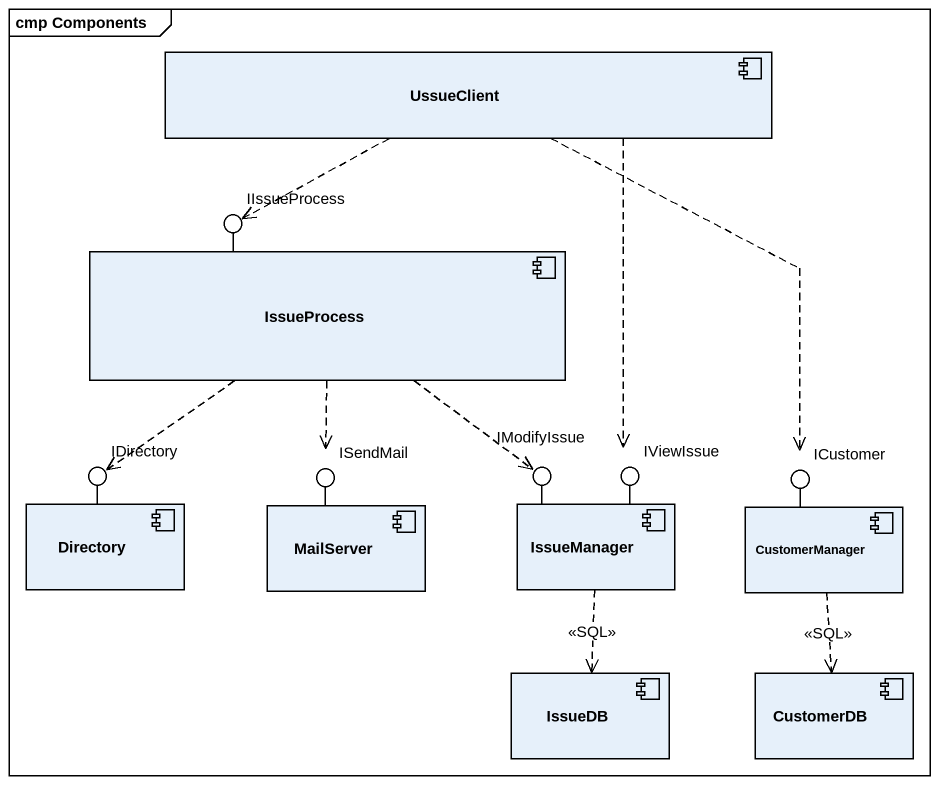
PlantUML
@startuml
mainframe cmp Components
component UssueClient
() IIssueProcess
component IssueProcess
() IDirectory
() ISendMail
() IModifyIssue
() IViewIssue
() ICustomer
component Directory
component MailServer
component IssueManager
component CustomerManager
component IssueDB
component CustomerDB
IssueProcess -up- IIssueProcess
Directory -up- IDirectory
MailServer -up- ISendMail
IssueManager -up- IModifyIssue
IssueManager -up- IViewIssue
CustomerManager -up- ICustomer
UssueClient .left.> IIssueProcess
UssueClient ..> IViewIssue
UssueClient ..> ICustomer
IssueProcess ..> IDirectory
IssueProcess ..> ISendMail
IssueProcess ..> IModifyIssue
IssueManager ..> IssueDB : <<SQL>>
CustomerManager ..> CustomerDB : <<SQL>>
@enduml
